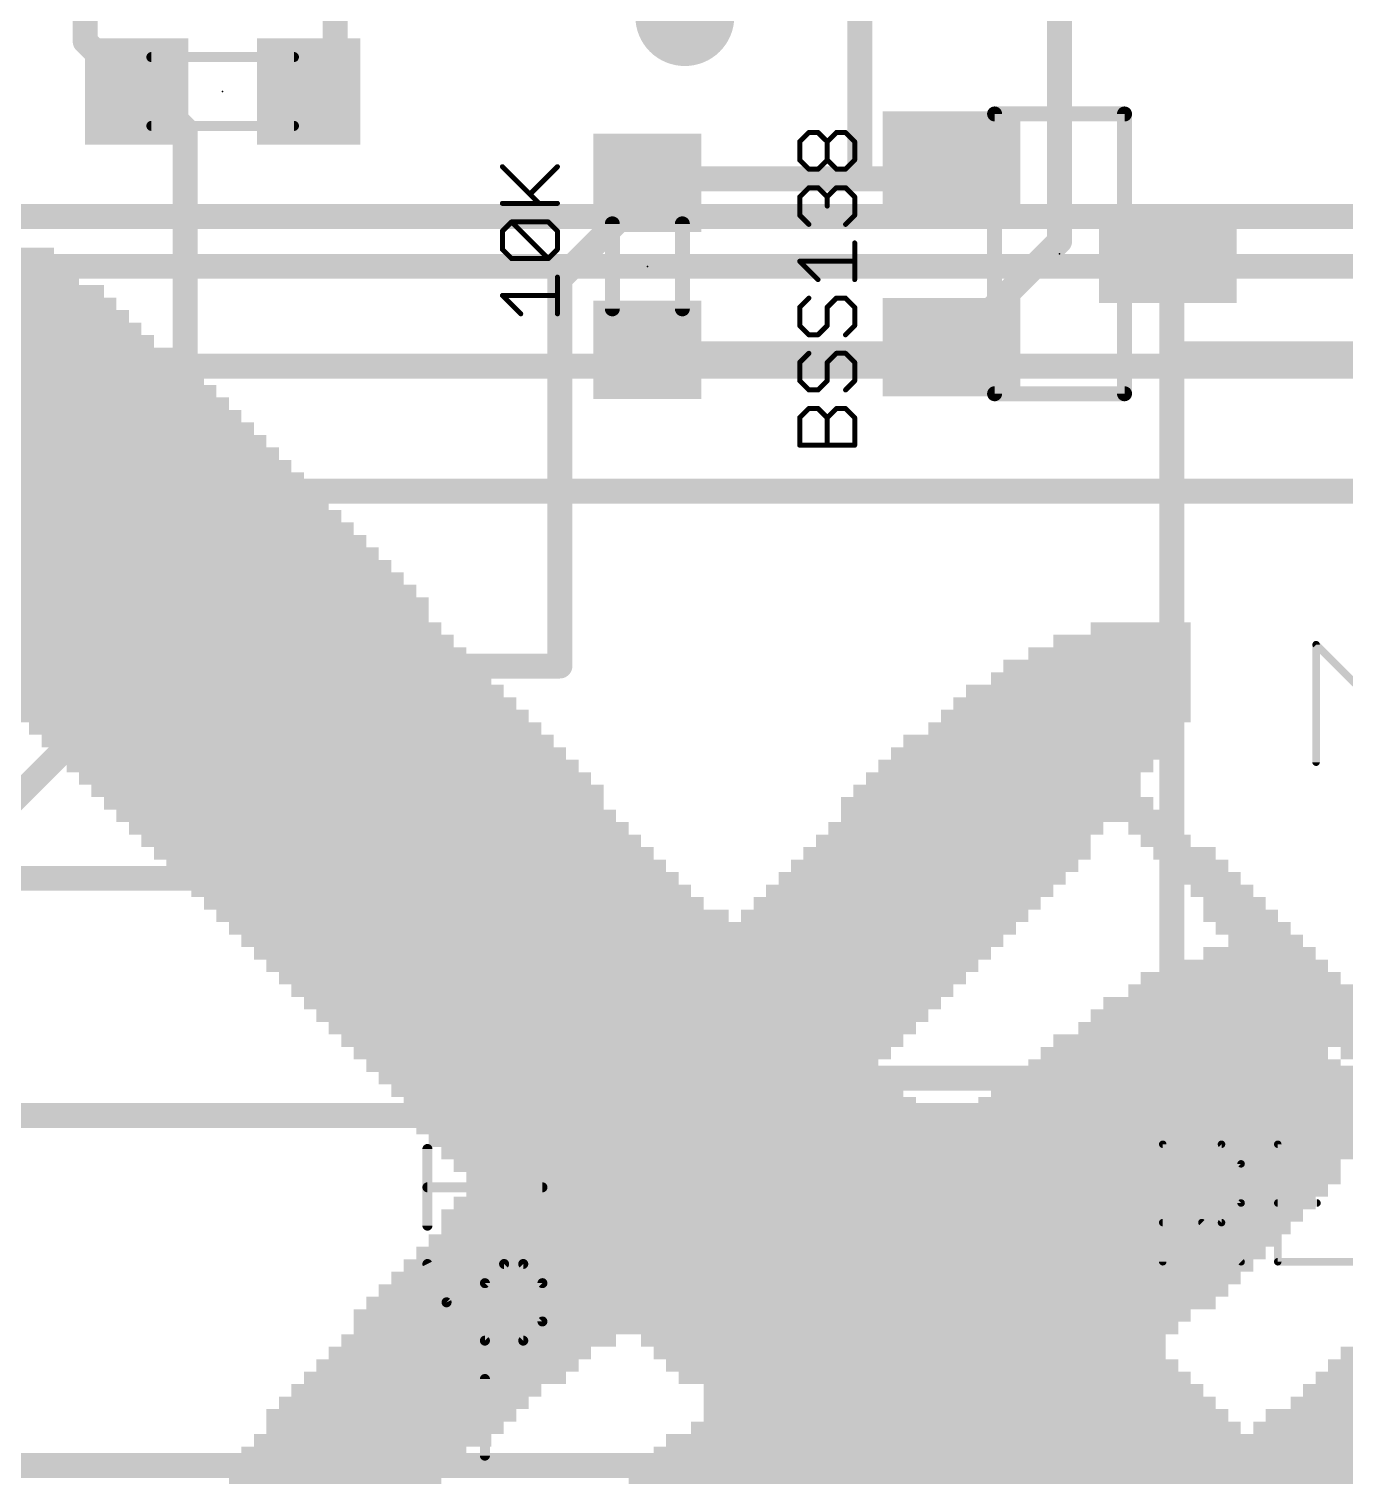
# Model space of a CAD drawing. Extents: x 0 to 99.1, y -1.2 to 60.2.
# Drawn here: x 41.47 to 54.84, y 25.62 to 40.39 of the extents above; entities that cross this region are included whole.
import ezdxf

# ---------------------------------------------------------------- set-up
doc = ezdxf.new("R2010")
doc.units = 0
for name, color, linetype in [('1', 22, 'CONTINUOUS'), ('16', 175, 'CONTINUOUS'), ('18', 82, 'CONTINUOUS'), ('21', 253, 'CONTINUOUS'), ('22', 253, 'CONTINUOUS'), ('23', 7, 'CONTINUOUS'), ('25', 253, 'CONTINUOUS'), ('51', 253, 'CONTINUOUS')]:
    doc.layers.add(name, color=color, linetype=linetype)

# ---------------------------------------------------------------- blocks, each defined once
blk = doc.blocks.new('RECT')
blk.add_solid([(-0.5, -0.5), (0.5, -0.5), (-0.5, 0.5), (0.5, 0.5)])
blk = doc.blocks.new('ROUNDV')
at = {"const_width": 0.5}
blk.add_lwpolyline([(0, -0.25, 1), (0, 0.25, 1), (0, -0.25)], format="xyb", dxfattribs=at)

msp = doc.modelspace()

# ---------------------------------------------------------------- linework, layer by layer
at = {"layer": '1', "const_width": 0.254}
for points in [[(51.943, 44.831), (51.943, 38.227)], [(42.037, 40.259), (42.037, 42.799)], [(49.911, 38.862), (49.911, 41.021)], [(44.577, 40.005), (44.577, 40.64)], [(42.545, 39.751), (42.037, 40.259)], [(44.323, 39.751), (44.577, 40.005)], [(42.545, 39.751), (42.559, 39.751)], [(42.672, 39.751), (42.559, 39.751)], [(43.053, 39.37), (42.672, 39.751)], [(43.942, 39.497), (44.196, 39.751)], [(44.196, 39.751), (44.309, 39.751)], [(44.323, 39.751), (44.309, 39.751)], [(43.053, 34.417), (43.053, 39.37)], [(50.8, 38.989), (50.843, 39.05)], [(49.911, 38.862), (47.752, 38.862)], [(47.752, 38.862), (47.752, 38.823)], [(50.8, 38.862), (49.911, 38.862)], [(50.8, 38.989), (50.8, 38.862)], [(47.752, 38.735), (46.863, 37.846)], [(47.752, 38.735), (47.752, 38.823)], [(51.943, 38.227), (50.927, 37.211)], [(53.086, 38.1), (53.043, 38.1)], [(53.086, 38.1), (53.086, 37.084)], [(46.863, 37.846), (46.863, 33.909)], [(47.752, 37.084), (47.752, 37.123)], [(50.8, 37.084), (47.752, 37.084)], [(50.8, 37.084), (50.843, 37.15)], [(50.927, 37.211), (50.843, 37.15)], [(53.086, 37.084), (56.261, 37.084)], [(53.086, 37.084), (53.086, 29.337)], [(43.1165, 34.3535), (39.624, 30.861)], [(43.1165, 34.3535), (43.053, 34.417)], [(43.561, 33.909), (43.1165, 34.3535)], [(46.863, 33.909), (43.561, 33.909)], [(53.086, 29.337), (36.576, 29.337)]]:
    msp.add_lwpolyline(points, dxfattribs=at)
at = {"layer": '1', "const_width": 0.127}
for points in [[(42.0819, 40.3039, 1), (41.9921, 40.2141)], [(41.9735, 40.259, 1), (42.1005, 40.259)], [(44.5135, 40.005, 1), (44.6405, 40.005)], [(44.6219, 39.9601, 1), (44.5321, 40.0499)], [(42.545, 39.8145, 1), (42.545, 39.6875)], [(42.559, 39.8145, 1), (42.559, 39.6875)], [(42.559, 39.6875, 1), (42.559, 39.8145)], [(42.7169, 39.7959, 1), (42.6271, 39.7061)], [(42.672, 39.6875, 1), (42.672, 39.8145)], [(44.196, 39.8145, 1), (44.196, 39.6875)], [(44.2409, 39.7061, 1), (44.1511, 39.7959)], [(44.309, 39.8145, 1), (44.309, 39.6875)], [(44.309, 39.6875, 1), (44.309, 39.8145)], [(44.323, 39.6875, 1), (44.323, 39.8145)], [(42.5001, 39.7061, 1), (42.5899, 39.7959)], [(44.2781, 39.7959, 1), (44.3679, 39.7061)], [(43.8971, 39.5419, 1), (43.9869, 39.4521)], [(43.1165, 39.37, 1), (42.9895, 39.37)], [(43.0081, 39.3251, 1), (43.0979, 39.4149)], [(50.8949, 39.0134, 1), (50.7911, 39.0866)], [(47.752, 38.9255, 1), (47.752, 38.7985)], [(47.8155, 38.862, 1), (47.6885, 38.862)], [(49.911, 38.9255, 1), (49.911, 38.7985)], [(49.911, 38.7985, 1), (49.911, 38.9255)], [(50.8635, 38.989, 1), (50.7365, 38.989)], [(50.7481, 39.0256, 1), (50.8519, 38.9524)], [(50.8, 38.7985, 1), (50.8, 38.9255)], [(47.8155, 38.823, 1), (47.6885, 38.823)], [(47.6885, 38.823, 1), (47.8155, 38.823)], [(47.7969, 38.6901, 1), (47.7071, 38.7799)], [(49.8475, 38.862, 1), (49.9745, 38.862)], [(50.7365, 38.862, 1), (50.8635, 38.862)], [(47.6885, 38.735, 1), (47.8155, 38.735)], [(51.8795, 38.227, 1), (52.0065, 38.227)], [(51.9879, 38.1821, 1), (51.8981, 38.2719)], [(53.043, 38.1635, 1), (53.043, 38.0365)], [(53.1495, 38.1, 1), (53.0225, 38.1)], [(53.086, 38.0365, 1), (53.086, 38.1635)], [(46.9265, 37.846, 1), (46.7995, 37.846)], [(46.8181, 37.8909, 1), (46.9079, 37.8011)], [(47.8155, 37.123, 1), (47.6885, 37.123)], [(47.752, 37.1475, 1), (47.752, 37.0205)], [(50.8057, 37.2014, 1), (50.8803, 37.0986)], [(50.8962, 37.1153, 1), (50.7898, 37.1847)], [(50.8, 37.0205, 1), (50.8, 37.1475)], [(50.8821, 37.2559, 1), (50.9719, 37.1661)], [(50.9643, 37.1596, 1), (50.8897, 37.2624)], [(53.086, 37.1475, 1), (53.086, 37.0205)], [(53.1495, 37.084, 1), (53.0225, 37.084)], [(47.6885, 37.084, 1), (47.8155, 37.084)], [(50.7468, 37.1187, 1), (50.8532, 37.0493)], [(53.0225, 37.084, 1), (53.1495, 37.084)], [(43.0979, 34.4619, 1), (43.0081, 34.3721)], [(42.9895, 34.417, 1), (43.1165, 34.417)], [(43.1614, 34.3984, 1), (43.0716, 34.3086)], [(43.1614, 34.3086, 1), (43.0716, 34.3984)], [(43.0716, 34.3086, 1), (43.1614, 34.3984)], [(43.561, 33.9725, 1), (43.561, 33.8455)], [(43.5161, 33.8641, 1), (43.6059, 33.9539)], [(46.7995, 33.909, 1), (46.9265, 33.909)], [(46.863, 33.8455, 1), (46.863, 33.9725)], [(53.0225, 29.337, 1), (53.1495, 29.337)], [(53.086, 29.2735, 1), (53.086, 29.4005)]]:
    msp.add_lwpolyline(points, format="xyb", dxfattribs=at)
at = {"layer": '16', "const_width": 0.254}
for points in [[(58.039, 38.481), (36.957, 38.481)], [(57.785, 37.973), (36.195, 37.973)], [(57.531, 36.957), (36.576, 36.957)], [(55.245, 35.687), (34.29, 35.687)], [(46.863, 31.75), (39.116, 31.75)], [(48.895, 29.718), (46.863, 31.75)], [(48.895, 29.718), (61.976, 29.718)], [(21.59, 25.781), (73.533, 25.781)]]:
    msp.add_lwpolyline(points, dxfattribs=at)
at = {"layer": '16', "const_width": 0.127}
for points in [[(46.9079, 31.7949, 1), (46.8181, 31.7051)], [(46.863, 31.6865, 1), (46.863, 31.8135)], [(48.895, 29.7815, 1), (48.895, 29.6545)], [(48.8501, 29.6731, 1), (48.9399, 29.7629)]]:
    msp.add_lwpolyline(points, format="xyb", dxfattribs=at)
at = {"layer": '21'}
for points, const_width in [([(51.2826, 36.6776), (51.2826, 39.5224)], 0.1524), ([(51.2826, 39.5224), (52.6034, 39.5224)], 0.1524), ([(52.6034, 39.5224), (52.6034, 36.6776)], 0.1524), ([(49.3009, 39.2407), (49.3941, 39.3339)], 0.0508), ([(49.3941, 39.3339), (49.4873, 39.3339)], 0.0508), ([(49.4873, 39.3339), (49.5806, 39.2407)], 0.0508), ([(49.5806, 39.2407), (49.6738, 39.3339)], 0.0508), ([(49.6738, 39.3339), (49.767, 39.3339)], 0.0508), ([(49.767, 39.3339), (49.8602, 39.2407)], 0.0508), ([(49.3009, 39.0543), (49.3009, 39.2407)], 0.0508), ([(49.5806, 39.0543), (49.5806, 39.2407)], 0.0508), ([(49.8602, 39.2407), (49.8602, 39.0543)], 0.0508), ([(46.6512, 38.613), (46.2783, 38.9859)], 0.0508), ([(46.558, 38.7062), (46.8376, 38.9859)], 0.0508), ([(49.3941, 38.9611), (49.3009, 39.0543)], 0.0508), ([(49.4873, 38.9611), (49.3941, 38.9611)], 0.0508), ([(49.5806, 39.0543), (49.4873, 38.9611)], 0.0508), ([(49.6738, 38.9611), (49.5806, 39.0543)], 0.0508), ([(49.767, 38.9611), (49.6738, 38.9611)], 0.0508), ([(49.8602, 39.0543), (49.767, 38.9611)], 0.0508), ([(49.3009, 38.6794), (49.3941, 38.7726)], 0.0508), ([(49.3009, 38.493), (49.3009, 38.6794)], 0.0508), ([(49.3941, 38.7726), (49.4873, 38.7726)], 0.0508), ([(49.4873, 38.7726), (49.5806, 38.6794)], 0.0508), ([(49.5806, 38.6794), (49.6738, 38.7726)], 0.0508), ([(49.5806, 38.6794), (49.5806, 38.5862)], 0.0508), ([(49.6738, 38.7726), (49.767, 38.7726)], 0.0508), ([(49.767, 38.7726), (49.8602, 38.6794)], 0.0508), ([(49.8602, 38.6794), (49.8602, 38.493)], 0.0508), ([(46.2783, 38.613), (46.8376, 38.613)], 0.0508), ([(46.2783, 38.3313), (46.3715, 38.4246)], 0.0508), ([(46.3715, 38.4246), (46.7444, 38.4246)], 0.0508), ([(46.7444, 38.0517), (46.3715, 38.4246)], 0.0508), ([(46.7444, 38.4246), (46.8376, 38.3313)], 0.0508), ([(49.3941, 38.3998), (49.3009, 38.493)], 0.0508), ([(49.8602, 38.493), (49.767, 38.3998)], 0.0508), ([(46.2783, 38.1449), (46.2783, 38.3313)], 0.0508), ([(46.8376, 38.3313), (46.8376, 38.1449)], 0.0508), ([(46.3715, 38.0517), (46.2783, 38.1449)], 0.0508), ([(46.8376, 38.1449), (46.7444, 38.0517)], 0.0508), ([(49.8602, 37.8385), (49.8602, 38.2113)], 0.0508), ([(46.7444, 38.0517), (46.3715, 38.0517)], 0.0508), ([(49.4873, 37.8385), (49.3009, 38.0249)], 0.0508), ([(49.3009, 38.0249), (49.8602, 38.0249)], 0.0508), ([(46.8376, 37.4904), (46.8376, 37.8633)], 0.0508), ([(46.4648, 37.4904), (46.2783, 37.6768)], 0.0508), ([(46.2783, 37.6768), (46.8376, 37.6768)], 0.0508), ([(49.3941, 37.65), (49.3009, 37.5568)], 0.0508), ([(49.5806, 37.5568), (49.6738, 37.65)], 0.0508), ([(49.6738, 37.65), (49.767, 37.65)], 0.0508), ([(49.767, 37.65), (49.8602, 37.5568)], 0.0508), ([(49.3009, 37.5568), (49.3009, 37.3704)], 0.0508), ([(49.5806, 37.3704), (49.5806, 37.5568)], 0.0508), ([(49.8602, 37.5568), (49.8602, 37.3704)], 0.0508), ([(49.3009, 37.3704), (49.3941, 37.2771)], 0.0508), ([(49.4873, 37.2771), (49.5806, 37.3704)], 0.0508), ([(49.8602, 37.3704), (49.767, 37.2771)], 0.0508), ([(49.3941, 37.2771), (49.4873, 37.2771)], 0.0508), ([(49.3941, 37.0887), (49.3009, 36.9955)], 0.0508), ([(49.5806, 36.9955), (49.6738, 37.0887)], 0.0508), ([(49.6738, 37.0887), (49.767, 37.0887)], 0.0508), ([(49.767, 37.0887), (49.8602, 36.9955)], 0.0508), ([(49.3009, 36.9955), (49.3009, 36.8091)], 0.0508), ([(49.5806, 36.8091), (49.5806, 36.9955)], 0.0508), ([(49.8602, 36.9955), (49.8602, 36.8091)], 0.0508), ([(49.3009, 36.8091), (49.3941, 36.7158)], 0.0508), ([(49.4873, 36.7158), (49.5806, 36.8091)], 0.0508), ([(49.8602, 36.8091), (49.767, 36.7158)], 0.0508), ([(49.3941, 36.7158), (49.4873, 36.7158)], 0.0508), ([(52.6034, 36.6776), (51.2826, 36.6776)], 0.1524), ([(49.3009, 36.4342), (49.3941, 36.5274)], 0.0508), ([(49.3941, 36.5274), (49.4873, 36.5274)], 0.0508), ([(49.4873, 36.5274), (49.5806, 36.4342)], 0.0508), ([(49.5806, 36.4342), (49.6738, 36.5274)], 0.0508), ([(49.6738, 36.5274), (49.767, 36.5274)], 0.0508), ([(49.767, 36.5274), (49.8602, 36.4342)], 0.0508), ([(49.3009, 36.1545), (49.3009, 36.4342)], 0.0508), ([(49.5806, 36.1545), (49.5806, 36.4342)], 0.0508), ([(49.8602, 36.4342), (49.8602, 36.1545)], 0.0508), ([(49.8602, 36.1545), (49.3009, 36.1545)], 0.0508), ([(54.5513, 32.9311), (54.5513, 34.1259)], 0.0762), ([(54.5513, 34.1259), (54.9496, 33.7276)], 0.0762), ([(52.9921, 27.8511), (52.9921, 29.0459)], 0.0762), ([(52.9921, 29.0459), (53.5895, 29.0459)], 0.0762), ([(53.5895, 29.0459), (53.7887, 28.8468)], 0.0762), ([(54.958, 29.0459), (54.1615, 29.0459)], 0.0762), ([(54.1615, 29.0459), (54.1615, 27.8511)], 0.0762), ([(53.7887, 28.8468), (53.7887, 28.4485)], 0.0762), ([(53.7887, 28.4485), (53.5895, 28.2494)], 0.0762), ([(54.1615, 28.4485), (54.5598, 28.4485)], 0.0762), ([(53.5895, 28.2494), (52.9921, 28.2494)], 0.0762), ([(53.3904, 28.2494), (53.7887, 27.8511)], 0.0762), ([(54.1615, 27.8511), (54.958, 27.8511)], 0.0762)]:
    msp.add_lwpolyline(points, dxfattribs=dict(at, const_width=const_width))
for points, const_width in [([(51.3207, 39.5224, 1), (51.2445, 39.5224)], 0.0762), ([(51.2826, 39.5605, 1), (51.2826, 39.4843)], 0.0762), ([(52.6415, 39.5224, 1), (52.5653, 39.5224)], 0.0762), ([(52.6034, 39.4843, 1), (52.6034, 39.5605)], 0.0762), ([(49.3941, 39.3466, 1), (49.3941, 39.3212)], 0.0254), ([(49.4031, 39.3249, 1), (49.3852, 39.3429)], 0.0254), ([(49.4963, 39.3429, 1), (49.4784, 39.3249)], 0.0254), ([(49.4873, 39.3212, 1), (49.4873, 39.3466)], 0.0254), ([(49.6738, 39.3466, 1), (49.6738, 39.3212)], 0.0254), ([(49.6828, 39.3249, 1), (49.6648, 39.3429)], 0.0254), ([(49.776, 39.3429, 1), (49.758, 39.3249)], 0.0254), ([(49.767, 39.3212, 1), (49.767, 39.3466)], 0.0254), ([(49.3136, 39.2407, 1), (49.2882, 39.2407)], 0.0254), ([(49.2919, 39.2497, 1), (49.3099, 39.2317)], 0.0254), ([(49.5933, 39.2407, 1), (49.5679, 39.2407)], 0.0254), ([(49.5716, 39.2497, 1), (49.5895, 39.2317)], 0.0254), ([(49.5716, 39.2317, 1), (49.5895, 39.2497)], 0.0254), ([(49.8729, 39.2407, 1), (49.8475, 39.2407)], 0.0254), ([(49.8512, 39.2317, 1), (49.8692, 39.2497)], 0.0254), ([(46.2873, 38.9948, 1), (46.2693, 38.9769)], 0.0254), ([(46.8466, 38.9769, 1), (46.8286, 38.9948)], 0.0254), ([(49.3099, 39.0633, 1), (49.2919, 39.0453)], 0.0254), ([(49.2882, 39.0543, 1), (49.3136, 39.0543)], 0.0254), ([(49.3941, 38.9738, 1), (49.3941, 38.9484)], 0.0254), ([(49.3852, 38.9521, 1), (49.4031, 38.9701)], 0.0254), ([(49.4784, 38.9701, 1), (49.4963, 38.9521)], 0.0254), ([(49.4873, 38.9484, 1), (49.4873, 38.9738)], 0.0254), ([(49.5895, 39.0633, 1), (49.5716, 39.0453)], 0.0254), ([(49.5679, 39.0543, 1), (49.5933, 39.0543)], 0.0254), ([(49.5895, 39.0453, 1), (49.5716, 39.0633)], 0.0254), ([(49.6738, 38.9738, 1), (49.6738, 38.9484)], 0.0254), ([(49.6648, 38.9521, 1), (49.6828, 38.9701)], 0.0254), ([(49.758, 38.9701, 1), (49.776, 38.9521)], 0.0254), ([(49.767, 38.9484, 1), (49.767, 38.9738)], 0.0254), ([(49.8475, 39.0543, 1), (49.8729, 39.0543)], 0.0254), ([(49.8692, 39.0453, 1), (49.8512, 39.0633)], 0.0254), ([(46.549, 38.7152, 1), (46.5669, 38.6973)], 0.0254), ([(49.3136, 38.6794, 1), (49.2882, 38.6794)], 0.0254), ([(49.2919, 38.6884, 1), (49.3099, 38.6704)], 0.0254), ([(49.3941, 38.7853, 1), (49.3941, 38.7599)], 0.0254), ([(49.4031, 38.7636, 1), (49.3852, 38.7816)], 0.0254), ([(49.4963, 38.7816, 1), (49.4784, 38.7636)], 0.0254), ([(49.4873, 38.7599, 1), (49.4873, 38.7853)], 0.0254), ([(49.5933, 38.6794, 1), (49.5679, 38.6794)], 0.0254), ([(49.5716, 38.6884, 1), (49.5895, 38.6704)], 0.0254), ([(49.5716, 38.6704, 1), (49.5895, 38.6884)], 0.0254), ([(49.6738, 38.7853, 1), (49.6738, 38.7599)], 0.0254), ([(49.6828, 38.7636, 1), (49.6648, 38.7816)], 0.0254), ([(49.776, 38.7816, 1), (49.758, 38.7636)], 0.0254), ([(49.767, 38.7599, 1), (49.767, 38.7853)], 0.0254), ([(49.8729, 38.6794, 1), (49.8475, 38.6794)], 0.0254), ([(49.8512, 38.6704, 1), (49.8692, 38.6884)], 0.0254), ([(46.2783, 38.6257, 1), (46.2783, 38.6003)], 0.0254), ([(46.6422, 38.604, 1), (46.6602, 38.622)], 0.0254), ([(46.8376, 38.6003, 1), (46.8376, 38.6257)], 0.0254), ([(49.5679, 38.5862, 1), (49.5933, 38.5862)], 0.0254), ([(46.3715, 38.4373, 1), (46.3715, 38.4119)], 0.0254), ([(46.3805, 38.4335, 1), (46.3626, 38.4156)], 0.0254), ([(46.3805, 38.4156, 1), (46.3626, 38.4335)], 0.0254), ([(46.7534, 38.4335, 1), (46.7354, 38.4156)], 0.0254), ([(46.7444, 38.4119, 1), (46.7444, 38.4373)], 0.0254), ([(49.3099, 38.502, 1), (49.2919, 38.484)], 0.0254), ([(49.2882, 38.493, 1), (49.3136, 38.493)], 0.0254), ([(49.3852, 38.3908, 1), (49.4031, 38.4087)], 0.0254), ([(49.758, 38.4087, 1), (49.776, 38.3908)], 0.0254), ([(49.8475, 38.493, 1), (49.8729, 38.493)], 0.0254), ([(49.8692, 38.484, 1), (49.8512, 38.502)], 0.0254), ([(46.291, 38.3313, 1), (46.2656, 38.3313)], 0.0254), ([(46.2693, 38.3403, 1), (46.2873, 38.3224)], 0.0254), ([(46.8503, 38.3313, 1), (46.8249, 38.3313)], 0.0254), ([(46.8286, 38.3224, 1), (46.8466, 38.3403)], 0.0254), ([(46.2873, 38.1539, 1), (46.2693, 38.1359)], 0.0254), ([(46.2656, 38.1449, 1), (46.291, 38.1449)], 0.0254), ([(46.8249, 38.1449, 1), (46.8503, 38.1449)], 0.0254), ([(46.8466, 38.1359, 1), (46.8286, 38.1539)], 0.0254), ([(49.8729, 38.2113, 1), (49.8475, 38.2113)], 0.0254), ([(46.3715, 38.0644, 1), (46.3715, 38.039)], 0.0254), ([(46.3626, 38.0427, 1), (46.3805, 38.0607)], 0.0254), ([(46.7354, 38.0607, 1), (46.7534, 38.0427)], 0.0254), ([(46.7354, 38.0427, 1), (46.7534, 38.0607)], 0.0254), ([(46.7444, 38.039, 1), (46.7444, 38.0644)], 0.0254), ([(49.3099, 38.0339, 1), (49.2919, 38.0159)], 0.0254), ([(49.3009, 38.0376, 1), (49.3009, 38.0122)], 0.0254), ([(49.8602, 38.0122, 1), (49.8602, 38.0376)], 0.0254), ([(46.8503, 37.8633, 1), (46.8249, 37.8633)], 0.0254), ([(49.4784, 37.8295, 1), (49.4963, 37.8474)], 0.0254), ([(49.8475, 37.8385, 1), (49.8729, 37.8385)], 0.0254), ([(46.2873, 37.6858, 1), (46.2693, 37.6678)], 0.0254), ([(46.2783, 37.6895, 1), (46.2783, 37.6641)], 0.0254), ([(46.8376, 37.6641, 1), (46.8376, 37.6895)], 0.0254), ([(49.4031, 37.641, 1), (49.3852, 37.659)], 0.0254), ([(49.6738, 37.6627, 1), (49.6738, 37.6373)], 0.0254), ([(49.6828, 37.641, 1), (49.6648, 37.659)], 0.0254), ([(49.776, 37.659, 1), (49.758, 37.641)], 0.0254), ([(49.767, 37.6373, 1), (49.767, 37.6627)], 0.0254), ([(46.4558, 37.4814, 1), (46.4737, 37.4994)], 0.0254), ([(46.8249, 37.4904, 1), (46.8503, 37.4904)], 0.0254), ([(49.3136, 37.5568, 1), (49.2882, 37.5568)], 0.0254), ([(49.2919, 37.5658, 1), (49.3099, 37.5478)], 0.0254), ([(49.5933, 37.5568, 1), (49.5679, 37.5568)], 0.0254), ([(49.5716, 37.5658, 1), (49.5895, 37.5478)], 0.0254), ([(49.8729, 37.5568, 1), (49.8475, 37.5568)], 0.0254), ([(49.8512, 37.5478, 1), (49.8692, 37.5658)], 0.0254), ([(49.3099, 37.3793, 1), (49.2919, 37.3614)], 0.0254), ([(49.2882, 37.3704, 1), (49.3136, 37.3704)], 0.0254), ([(49.5679, 37.3704, 1), (49.5933, 37.3704)], 0.0254), ([(49.5895, 37.3614, 1), (49.5716, 37.3793)], 0.0254), ([(49.8475, 37.3704, 1), (49.8729, 37.3704)], 0.0254), ([(49.8692, 37.3614, 1), (49.8512, 37.3793)], 0.0254), ([(49.3941, 37.2899, 1), (49.3941, 37.2644)], 0.0254), ([(49.3852, 37.2682, 1), (49.4031, 37.2861)], 0.0254), ([(49.4784, 37.2861, 1), (49.4963, 37.2682)], 0.0254), ([(49.4873, 37.2644, 1), (49.4873, 37.2899)], 0.0254), ([(49.758, 37.2861, 1), (49.776, 37.2682)], 0.0254), ([(49.4031, 37.0797, 1), (49.3852, 37.0977)], 0.0254), ([(49.6738, 37.1014, 1), (49.6738, 37.076)], 0.0254), ([(49.6828, 37.0797, 1), (49.6648, 37.0977)], 0.0254), ([(49.776, 37.0977, 1), (49.758, 37.0797)], 0.0254), ([(49.767, 37.076, 1), (49.767, 37.1014)], 0.0254), ([(49.3136, 36.9955, 1), (49.2882, 36.9955)], 0.0254), ([(49.2919, 37.0045, 1), (49.3099, 36.9865)], 0.0254), ([(49.5933, 36.9955, 1), (49.5679, 36.9955)], 0.0254), ([(49.5716, 37.0045, 1), (49.5895, 36.9865)], 0.0254), ([(49.8729, 36.9955, 1), (49.8475, 36.9955)], 0.0254), ([(49.8512, 36.9865, 1), (49.8692, 37.0045)], 0.0254), ([(49.3099, 36.818, 1), (49.2919, 36.8001)], 0.0254), ([(49.2882, 36.8091, 1), (49.3136, 36.8091)], 0.0254), ([(49.5679, 36.8091, 1), (49.5933, 36.8091)], 0.0254), ([(49.5895, 36.8001, 1), (49.5716, 36.818)], 0.0254), ([(49.8475, 36.8091, 1), (49.8729, 36.8091)], 0.0254), ([(49.8692, 36.8001, 1), (49.8512, 36.818)], 0.0254), ([(49.3941, 36.7285, 1), (49.3941, 36.7031)], 0.0254), ([(49.3852, 36.7069, 1), (49.4031, 36.7248)], 0.0254), ([(49.4784, 36.7248, 1), (49.4963, 36.7069)], 0.0254), ([(49.4873, 36.7031, 1), (49.4873, 36.7285)], 0.0254), ([(49.758, 36.7248, 1), (49.776, 36.7069)], 0.0254), ([(51.2826, 36.7157, 1), (51.2826, 36.6395)], 0.0762), ([(51.2445, 36.6776, 1), (51.3207, 36.6776)], 0.0762), ([(52.5653, 36.6776, 1), (52.6415, 36.6776)], 0.0762), ([(52.6034, 36.6395, 1), (52.6034, 36.7157)], 0.0762), ([(49.3941, 36.5401, 1), (49.3941, 36.5147)], 0.0254), ([(49.4031, 36.5184, 1), (49.3852, 36.5364)], 0.0254), ([(49.4963, 36.5364, 1), (49.4784, 36.5184)], 0.0254), ([(49.4873, 36.5147, 1), (49.4873, 36.5401)], 0.0254), ([(49.6738, 36.5401, 1), (49.6738, 36.5147)], 0.0254), ([(49.6828, 36.5184, 1), (49.6648, 36.5364)], 0.0254), ([(49.776, 36.5364, 1), (49.758, 36.5184)], 0.0254), ([(49.767, 36.5147, 1), (49.767, 36.5401)], 0.0254), ([(49.3136, 36.4342, 1), (49.2882, 36.4342)], 0.0254), ([(49.2919, 36.4431, 1), (49.3099, 36.4252)], 0.0254), ([(49.5933, 36.4342, 1), (49.5679, 36.4342)], 0.0254), ([(49.5716, 36.4431, 1), (49.5895, 36.4252)], 0.0254), ([(49.5716, 36.4252, 1), (49.5895, 36.4431)], 0.0254), ([(49.8729, 36.4342, 1), (49.8475, 36.4342)], 0.0254), ([(49.8512, 36.4252, 1), (49.8692, 36.4431)], 0.0254), ([(49.3009, 36.1672, 1), (49.3009, 36.1418)], 0.0254), ([(49.8602, 36.1418, 1), (49.8602, 36.1672)], 0.0254), ([(49.2882, 36.1545, 1), (49.3136, 36.1545)], 0.0254), ([(49.5679, 36.1545, 1), (49.5933, 36.1545)], 0.0254), ([(49.8475, 36.1545, 1), (49.8729, 36.1545)], 0.0254), ([(54.5704, 34.1259, 1), (54.5323, 34.1259)], 0.0381), ([(54.5648, 34.1394, 1), (54.5378, 34.1124)], 0.0381), ([(54.5323, 32.9311, 1), (54.5704, 32.9311)], 0.0381), ([(52.9921, 29.065, 1), (52.9921, 29.0269)], 0.0381), ([(53.0112, 29.0459, 1), (52.9731, 29.0459)], 0.0381), ([(53.603, 29.0594, 1), (53.576, 29.0324)], 0.0381), ([(53.5895, 29.0269, 1), (53.5895, 29.065)], 0.0381), ([(54.1615, 29.065, 1), (54.1615, 29.0269)], 0.0381), ([(54.1806, 29.0459, 1), (54.1425, 29.0459)], 0.0381), ([(53.8077, 28.8468, 1), (53.7696, 28.8468)], 0.0381), ([(53.7752, 28.8333, 1), (53.8021, 28.8603)], 0.0381), ([(53.7696, 28.4485, 1), (53.8077, 28.4485)], 0.0381), ([(53.8021, 28.435, 1), (53.7752, 28.462)], 0.0381), ([(54.1615, 28.4676, 1), (54.1615, 28.4295)], 0.0381), ([(54.5598, 28.4295, 1), (54.5598, 28.4676)], 0.0381), ([(52.9921, 28.2684, 1), (52.9921, 28.2303)], 0.0381), ([(53.4038, 28.2628, 1), (53.3769, 28.2359)], 0.0381), ([(53.576, 28.2628, 1), (53.603, 28.2359)], 0.0381), ([(53.5895, 28.2303, 1), (53.5895, 28.2684)], 0.0381), ([(52.9731, 27.8511, 1), (53.0112, 27.8511)], 0.0381), ([(53.7752, 27.8376, 1), (53.8021, 27.8646)], 0.0381), ([(54.1615, 27.8702, 1), (54.1615, 27.8321)], 0.0381), ([(54.1425, 27.8511, 1), (54.1806, 27.8511)], 0.0381)]:
    msp.add_lwpolyline(points, format="xyb", dxfattribs=dict(at, const_width=const_width))
at = {"layer": '23'}
for p in [(43.434, 39.751), (51.943, 38.1), (47.752, 37.973)]:
    msp.add_point(p, dxfattribs=at)
at = {"layer": '25', "const_width": 0.1016}
for points in [[(45.5158, 28.2184), (45.5158, 28.998)], [(46.6852, 28.6082), (45.5158, 28.6082)], [(45.5158, 27.8286), (45.7107, 27.4388)], [(46.2954, 27.8286), (46.1005, 27.6337)], [(46.4903, 27.8286), (46.2954, 27.8286)], [(46.6852, 27.6337), (46.4903, 27.8286)], [(46.1005, 27.6337), (46.1005, 27.049)], [(46.6852, 27.2439), (46.6852, 27.6337)], [(45.7107, 27.4388), (46.1005, 27.049)], [(46.4903, 27.049), (46.6852, 27.2439)], [(46.1005, 27.049), (46.4903, 27.049)], [(46.1005, 25.8796), (46.1005, 26.6592)]]:
    msp.add_lwpolyline(points, dxfattribs=at)
at = {"layer": '25', "const_width": 0.0508}
for points in [[(45.5412, 28.998, 1), (45.4904, 28.998)], [(45.5158, 28.6336, 1), (45.5158, 28.5828)], [(46.6852, 28.5828, 1), (46.6852, 28.6336)], [(45.4904, 28.2184, 1), (45.5412, 28.2184)], [(45.5385, 27.8399, 1), (45.4931, 27.8172)], [(46.2954, 27.854, 1), (46.2954, 27.8032)], [(46.3134, 27.8106, 1), (46.2774, 27.8465)], [(46.5083, 27.8465, 1), (46.4723, 27.8106)], [(46.4903, 27.8032, 1), (46.4903, 27.854)], [(46.1259, 27.6337, 1), (46.0751, 27.6337)], [(46.0825, 27.6516, 1), (46.1185, 27.6157)], [(46.7106, 27.6337, 1), (46.6598, 27.6337)], [(46.6672, 27.6157, 1), (46.7032, 27.6516)], [(45.7287, 27.4567, 1), (45.6927, 27.4208)], [(45.688, 27.4274, 1), (45.7334, 27.4501)], [(46.6598, 27.2439, 1), (46.7106, 27.2439)], [(46.7032, 27.2259, 1), (46.6672, 27.2618)], [(46.1005, 27.0744, 1), (46.1005, 27.0236)], [(46.0751, 27.049, 1), (46.1259, 27.049)], [(46.0825, 27.031, 1), (46.1185, 27.0669)], [(46.4723, 27.0669, 1), (46.5083, 27.031)], [(46.4903, 27.0236, 1), (46.4903, 27.0744)], [(46.1259, 26.6592, 1), (46.0751, 26.6592)], [(46.0751, 25.8796, 1), (46.1259, 25.8796)]]:
    msp.add_lwpolyline(points, format="xyb", dxfattribs=at)
at = {"layer": '51'}
for points, const_width in [([(42.709, 40.101), (44.159, 40.101)], 0.1016), ([(44.159, 39.401), (42.709, 39.401)], 0.1016), ([(47.396, 38.405), (47.396, 37.541)], 0.1524), ([(48.108, 37.541), (48.108, 38.405)], 0.1524)]:
    msp.add_lwpolyline(points, dxfattribs=dict(at, const_width=const_width))
for points, const_width in [([(42.709, 40.1264, 1), (42.709, 40.0756)], 0.0508), ([(44.159, 40.0756, 1), (44.159, 40.1264)], 0.0508), ([(42.709, 39.4264, 1), (42.709, 39.3756)], 0.0508), ([(44.159, 39.3756, 1), (44.159, 39.4264)], 0.0508), ([(47.4341, 38.405, 1), (47.3579, 38.405)], 0.0762), ([(48.1461, 38.405, 1), (48.0699, 38.405)], 0.0762), ([(47.3579, 37.541, 1), (47.4341, 37.541)], 0.0762), ([(48.0699, 37.541, 1), (48.1461, 37.541)], 0.0762)]:
    msp.add_lwpolyline(points, format="xyb", dxfattribs=dict(at, const_width=const_width))

# ---------------------------------------------------------------- block references
at = {"layer": '1', "xscale": 1.05, "yscale": 1.08, "rotation": 180}
for p in [(42.559, 39.751), (44.309, 39.751)]:
    msp.add_blockref('RECT', p, dxfattribs=at)
at = {"layer": '1'}
for p, yscale, rotation in [((50.843, 39.05), 1.4, 270), ((47.752, 38.823), 1.1, 90), ((53.043, 38.1), 1.4, 270), ((50.843, 37.15), 1.4, 270), ((47.752, 37.123), 1.1, 90)]:
    msp.add_blockref('RECT', p, dxfattribs=dict(at, yscale=yscale, rotation=rotation))
at = {"layer": '18', "xscale": 1.0064, "yscale": 1.0064}
msp.add_blockref('ROUNDV', (48.133, 40.513), dxfattribs=at)
msp.add_blockref('ROUNDV', (48.133, 40.513), dxfattribs=at)
at = {"layer": '22', "yscale": 0.127}
for p, xscale in [((40.5765, 38.1), 2.286), ((40.5765, 37.973), 2.54), ((40.64, 37.846), 2.667), ((40.7035, 37.592), 3.302), ((40.7035, 37.719), 3.048), ((40.767, 37.465), 3.429), ((40.8305, 37.338), 3.556), ((40.8305, 37.211), 3.81), ((40.9575, 37.084), 4.064), ((40.9575, 36.957), 4.318), ((41.021, 36.703), 4.699), ((41.021, 36.83), 4.445), ((41.0845, 36.576), 4.826), ((41.0845, 36.449), 5.08), ((41.148, 36.322), 5.207), ((41.2115, 36.195), 5.334), ((41.3385, 36.068), 5.334), ((41.4655, 35.941), 5.334), ((41.5925, 35.814), 5.334), ((41.7195, 35.687), 5.334), ((41.8465, 35.56), 5.334), ((41.9735, 35.433), 5.334), ((42.1005, 35.306), 5.334), ((42.2275, 35.179), 5.334), ((42.3545, 35.052), 5.334), ((42.4815, 34.925), 5.334), ((42.6085, 34.798), 5.334), ((42.7355, 34.671), 5.334), ((42.8625, 34.544), 5.334), ((42.926, 34.417), 5.207), ((43.053, 34.29), 5.207), ((52.7685, 34.29), 1.016), ((43.18, 34.163), 5.207), ((52.578, 34.163), 1.397), ((43.307, 34.036), 5.207), ((43.434, 33.909), 5.207), ((52.324, 33.909), 1.905), ((52.451, 34.036), 1.651), ((43.561, 33.782), 5.207), ((52.2605, 33.782), 2.032), ((43.688, 33.655), 5.207), ((52.1335, 33.655), 2.286), ((43.815, 33.528), 5.207), ((52.07, 33.528), 2.413), ((43.942, 33.401), 5.207), ((52.0065, 33.401), 2.54), ((44.069, 33.274), 5.207), ((51.8795, 33.274), 2.54), ((44.196, 33.147), 5.207), ((44.323, 33.02), 5.207), ((51.6255, 33.02), 2.794), ((51.7525, 33.147), 2.794), ((44.45, 32.893), 5.207), ((51.4985, 32.893), 2.794), ((44.577, 32.766), 5.207), ((51.3715, 32.766), 2.794), ((44.704, 32.639), 5.207), ((51.308, 32.639), 2.921), ((44.7675, 32.512), 5.08), ((51.308, 32.512), 3.175), ((44.8945, 32.385), 5.08), ((51.3715, 32.385), 3.302), ((45.0215, 32.258), 5.08), ((45.1485, 32.131), 5.08), ((50.8635, 32.131), 2.794), ((50.9905, 32.258), 2.794), ((52.8955, 32.258), 0.508), ((53.0225, 32.131), 0.508), ((45.2755, 32.004), 5.08), ((50.8, 32.004), 2.921), ((53.213, 32.004), 0.635), ((45.4025, 31.877), 5.08), ((50.673, 31.877), 2.921), ((53.34, 31.877), 0.635), ((45.5295, 31.75), 5.08), ((50.546, 31.75), 2.921), ((53.467, 31.75), 0.635), ((45.6565, 31.623), 5.08), ((50.419, 31.623), 2.921), ((53.594, 31.623), 0.635), ((45.7835, 31.496), 5.08), ((50.292, 31.496), 2.921), ((53.721, 31.496), 0.635), ((45.974, 31.369), 5.207), ((47.498, 31.242), 8.001), ((50.165, 31.369), 2.921), ((53.7845, 31.369), 0.762), ((53.9115, 31.242), 0.762), ((47.498, 31.115), 7.747), ((54.0385, 31.115), 0.762), ((47.498, 30.988), 7.493), ((53.975, 30.988), 1.143), ((47.498, 30.861), 7.239), ((53.848, 30.861), 1.651), ((47.498, 30.734), 6.985), ((53.7845, 30.734), 2.032), ((47.498, 30.607), 6.731), ((53.7845, 30.607), 2.286), ((47.498, 30.48), 6.477), ((47.498, 30.353), 6.223), ((53.721, 30.353), 2.921), ((53.721, 30.48), 2.667), ((47.498, 30.226), 5.969), ((53.721, 30.226), 3.175), ((47.498, 30.099), 5.715), ((53.6575, 30.099), 3.556), ((47.498, 29.972), 5.461), ((53.213, 29.972), 2.921), ((55.1815, 29.972), 0.762), ((47.498, 29.845), 5.207), ((53.213, 29.845), 3.175), ((47.625, 29.718), 5.207), ((53.6575, 29.718), 4.318), ((47.752, 29.591), 5.207), ((47.879, 29.464), 5.207), ((53.1495, 29.464), 4.064), ((53.1495, 29.591), 3.81), ((47.9425, 29.337), 5.334), ((53.086, 29.337), 4.191), ((50.2285, 29.21), 9.652), ((50.292, 29.083), 9.525), ((50.292, 28.956), 9.271), ((50.292, 28.829), 9.017), ((50.3555, 28.702), 8.89), ((50.165, 28.448), 8.763), ((50.292, 28.575), 8.763), ((50.038, 28.321), 8.763), ((49.9745, 28.194), 8.636), ((49.8475, 28.067), 8.636), ((49.7205, 27.94), 8.636), ((49.5935, 27.813), 8.636), ((49.3395, 27.559), 8.636), ((49.4665, 27.686), 8.636), ((49.2125, 27.432), 8.636), ((49.022, 27.305), 8.509), ((48.9585, 27.178), 8.382), ((46.0375, 27.051), 2.794), ((50.3555, 27.051), 5.334), ((45.847, 26.924), 2.667), ((50.419, 26.924), 5.207), ((56.261, 26.924), 2.921), ((45.593, 26.67), 2.667), ((45.72, 26.797), 2.667), ((50.546, 26.797), 5.207), ((50.673, 26.67), 5.207), ((56.007, 26.67), 2.921), ((56.134, 26.797), 2.921), ((45.4025, 26.543), 2.54), ((50.8635, 26.543), 5.08), ((55.88, 26.543), 2.921), ((45.2755, 26.416), 2.54), ((50.927, 26.416), 5.207), ((55.753, 26.416), 2.921), ((45.1485, 26.289), 2.54), ((50.9905, 26.289), 5.334), ((55.5625, 26.289), 3.048), ((45.085, 26.162), 2.413), ((50.9905, 26.162), 5.588), ((55.4355, 26.162), 3.048), ((44.958, 26.035), 2.413), ((52.3875, 26.035), 8.89), ((44.6405, 25.781), 2.286), ((44.7675, 25.908), 2.286), ((52.1335, 25.781), 8.89), ((52.2605, 25.908), 8.89), ((44.577, 25.654), 2.159), ((52.0065, 25.654), 8.89)]:
    msp.add_blockref('RECT', p, dxfattribs=dict(at, xscale=xscale))
at = {"layer": '51'}
for p, xscale, yscale, rotation in [((42.809, 39.751), 0.35, 0.8, 180), ((44.059, 39.751), 0.35, 0.8, 180), ((50.9397, 39.0398), 0.4572, 0.5842, 270), ((47.752, 38.608), 0.4064, 0.8636, 90), ((52.9463, 38.1), 0.4572, 0.5842, 270), ((47.752, 37.338), 0.4064, 0.8636, 90), ((50.9397, 37.1602), 0.4572, 0.5842, 270)]:
    msp.add_blockref('RECT', p, dxfattribs=dict(at, xscale=xscale, yscale=yscale, rotation=rotation))

doc.saveas('drawing.dxf')
